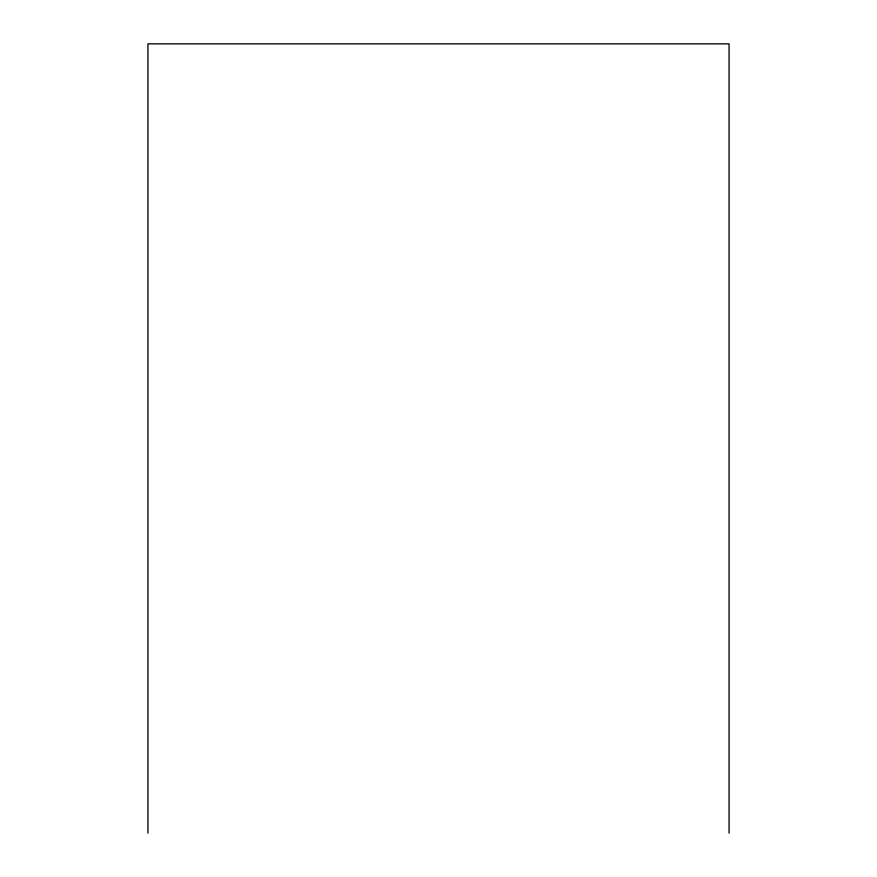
<?xml version="1.0" encoding="UTF-8"?>
<svg xmlns="http://www.w3.org/2000/svg" width="877" height="877" viewBox="0 0 877 877"><rect width="100%" height="100%" fill="white"/><g stroke="black" fill="none" stroke-linecap="round" stroke-linejoin="round"><path stroke-width="1.32" d="M729.072 833.15L729.072 43.85L147.928 43.85L147.928 833.15"/></g></svg>
